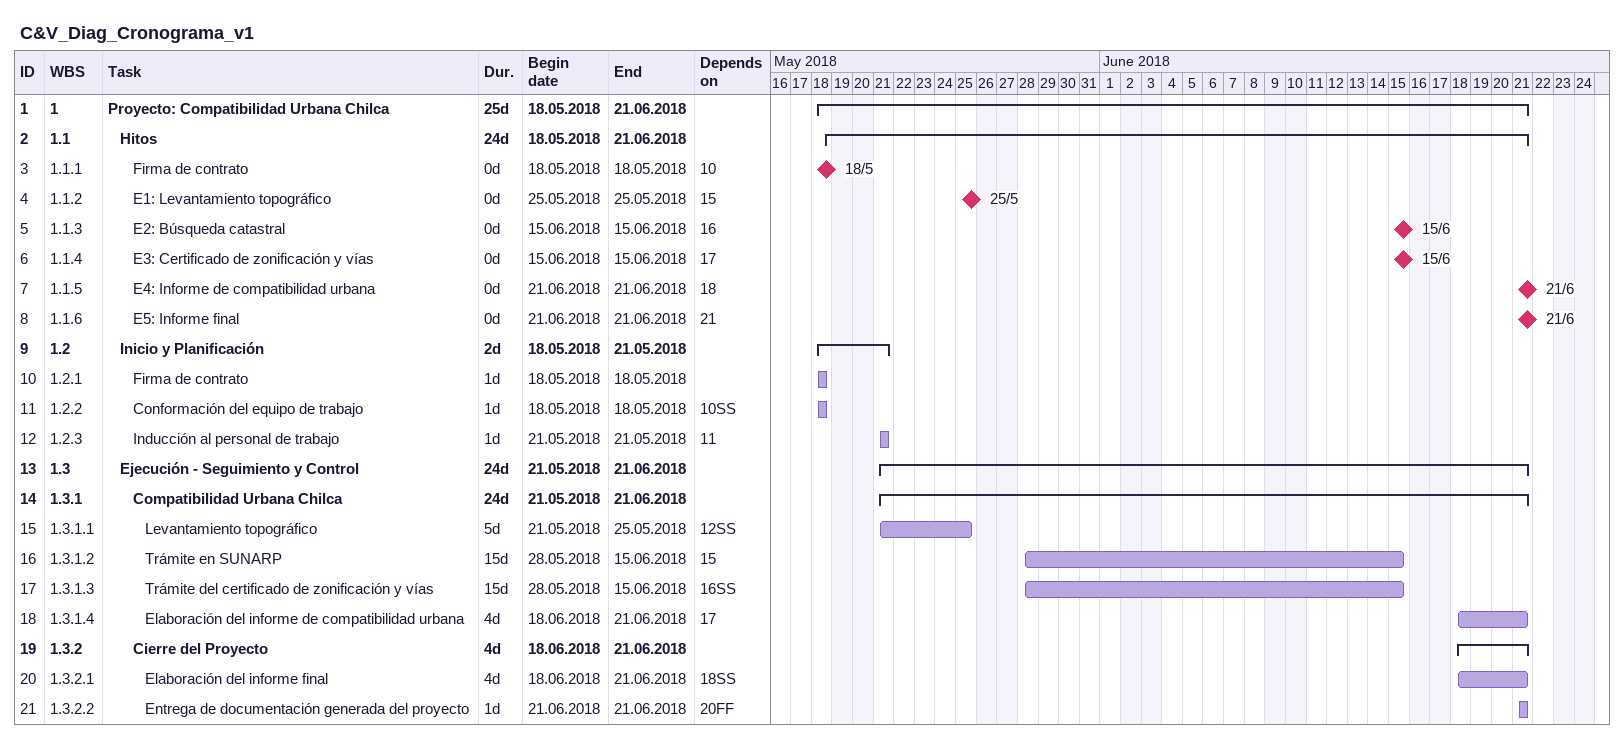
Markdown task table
C&V_Diag_Cronograma_v1

| ID | WBS | Task | Duration | Start | Finish | Predecessors |
|---|---|---|---|---|---|---|
| 1 | 1 | **Proyecto: Compatibilidad Urbana Chilca** | 25d | 2018-05-18 | 2018-06-21 |  |
| 2 | 1.1 | **Hitos** | 24d | 2018-05-18 | 2018-06-21 |  |
| 3 | 1.1.1 | Firma de contrato | 0d | 2018-05-18 | 2018-05-18 | 10 |
| 4 | 1.1.2 | E1: Levantamiento topográfico | 0d | 2018-05-25 | 2018-05-25 | 15 |
| 5 | 1.1.3 | E2: Búsqueda catastral | 0d | 2018-06-15 | 2018-06-15 | 16 |
| 6 | 1.1.4 | E3: Certificado de zonificación y vías | 0d | 2018-06-15 | 2018-06-15 | 17 |
| 7 | 1.1.5 | E4: Informe de compatibilidad urbana | 0d | 2018-06-21 | 2018-06-21 | 18 |
| 8 | 1.1.6 | E5: Informe final | 0d | 2018-06-21 | 2018-06-21 | 21 |
| 9 | 1.2 | **Inicio y Planificación** | 2d | 2018-05-18 | 2018-05-21 |  |
| 10 | 1.2.1 | Firma de contrato | 1d | 2018-05-18 | 2018-05-18 |  |
| 11 | 1.2.2 | Conformación del equipo de trabajo | 1d | 2018-05-18 | 2018-05-18 | 10SS |
| 12 | 1.2.3 | Inducción al personal de trabajo | 1d | 2018-05-21 | 2018-05-21 | 11 |
| 13 | 1.3 | **Ejecución - Seguimiento y Control** | 24d | 2018-05-21 | 2018-06-21 |  |
| 14 | 1.3.1 | **Compatibilidad Urbana Chilca** | 24d | 2018-05-21 | 2018-06-21 |  |
| 15 | 1.3.1.1 | Levantamiento topográfico | 5d | 2018-05-21 | 2018-05-25 | 12SS |
| 16 | 1.3.1.2 | Trámite en SUNARP | 15d | 2018-05-28 | 2018-06-15 | 15 |
| 17 | 1.3.1.3 | Trámite del certificado de zonificación y vías | 15d | 2018-05-28 | 2018-06-15 | 16SS |
| 18 | 1.3.1.4 | Elaboración del informe de compatibilidad urbana | 4d | 2018-06-18 | 2018-06-21 | 17 |
| 19 | 1.3.2 | **Cierre del Proyecto** | 4d | 2018-06-18 | 2018-06-21 |  |
| 20 | 1.3.2.1 | Elaboración del informe final | 4d | 2018-06-18 | 2018-06-21 | 18SS |
| 21 | 1.3.2.2 | Entrega de documentación generada del proyecto | 1d | 2018-06-21 | 2018-06-21 | 20FF |
